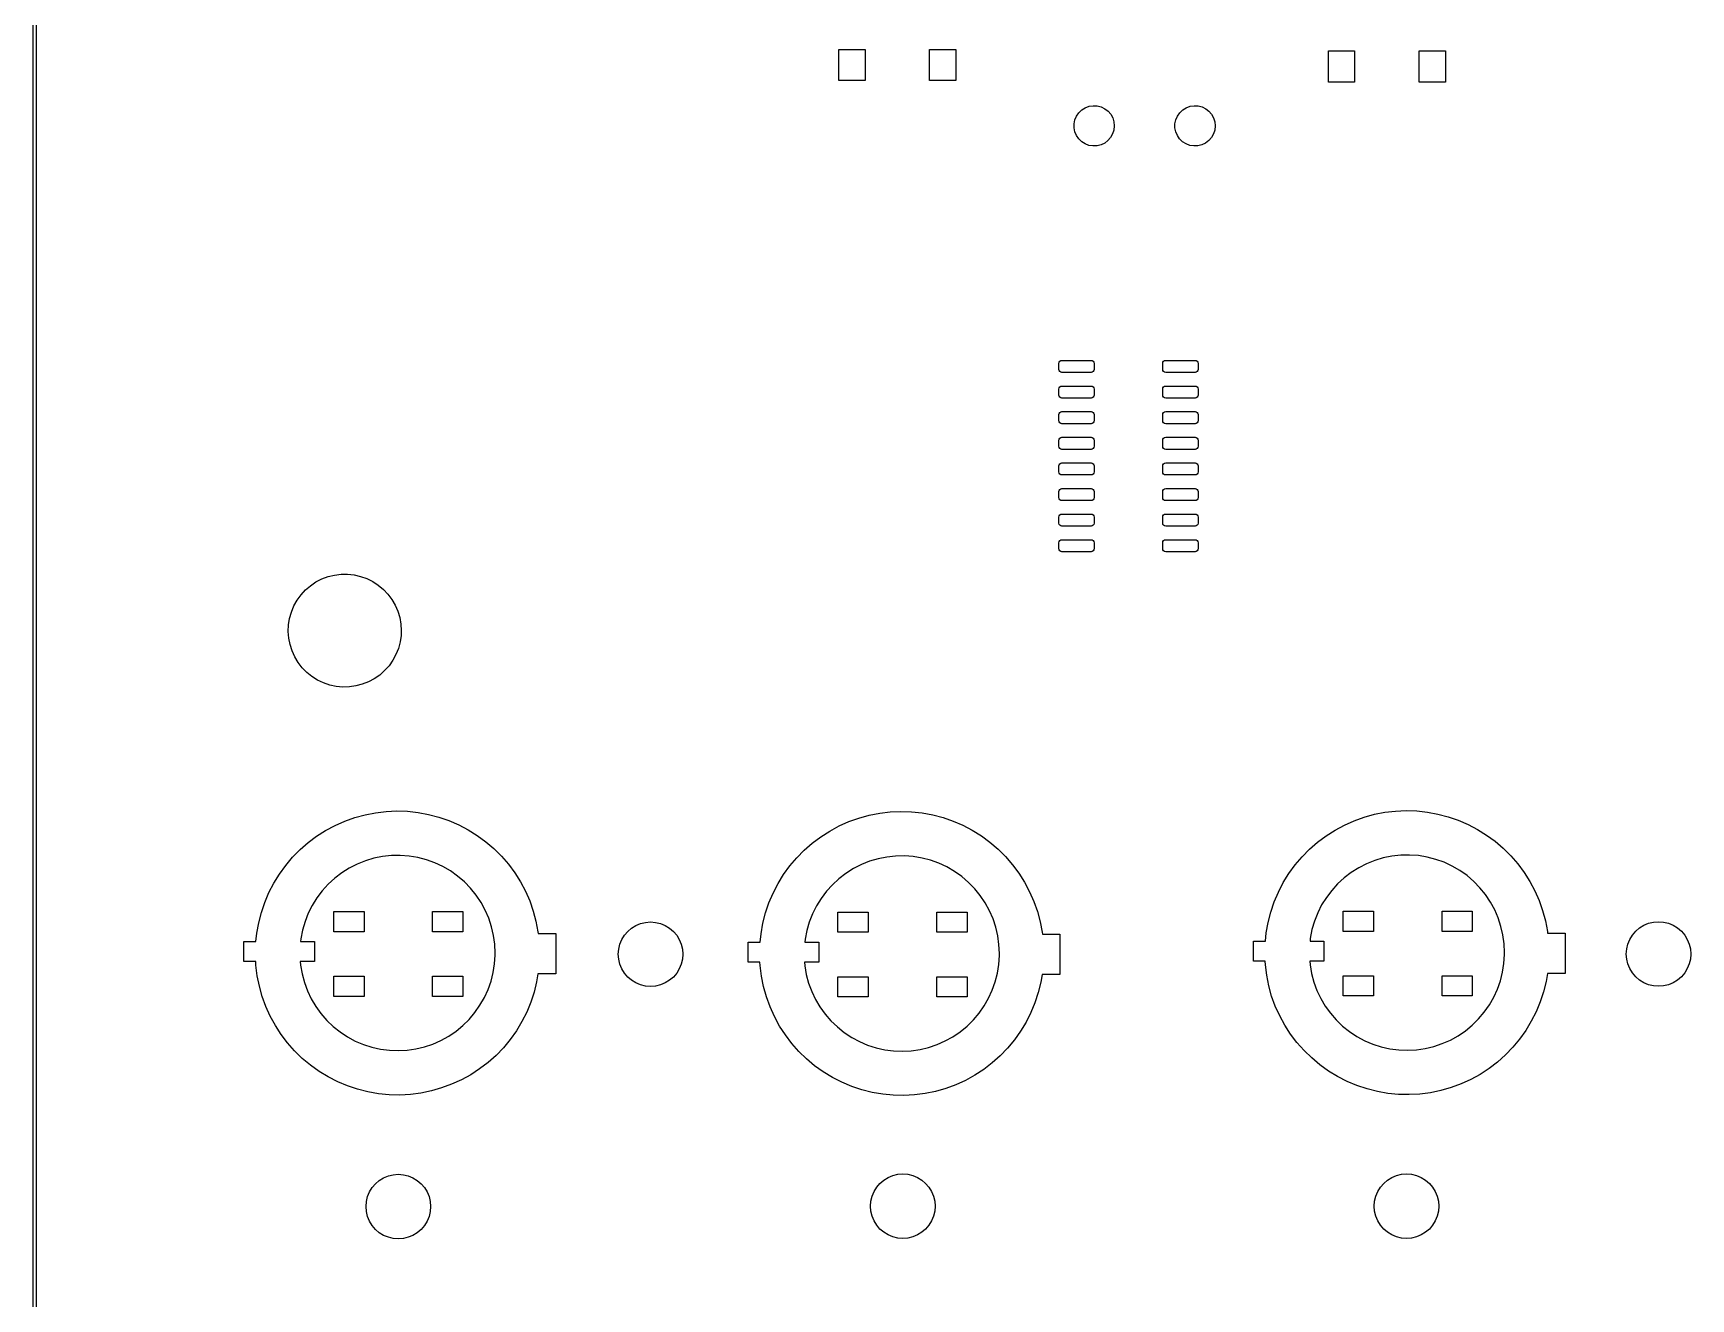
# Model space of a CAD drawing. Extents: x 0 to 360, y 0 to 260.
# Drawn here: x -0.1 to 82.1, y 131.8 to 194.6 of the extents above; entities that cross this region are included whole.
import ezdxf

# ---------------------------------------------------------------- set-up
doc = ezdxf.new("R2010")
doc.units = 0
doc.layers.add('BLACK', color=7, linetype='CONTINUOUS')

msp = doc.modelspace()

# ---------------------------------------------------------------- linework, layer by layer
at = {"layer": 'BLACK', "linetype": 'CONTINUOUS'}
for p, q in [((-0.075, 0), (-0.075, 260)), ((0.075, 259.925), (0.075, 0.075)), ((39.85, 192.21), (39.85, 193.76)), ((39.85, 193.76), (41.15, 193.76)), ((41.15, 193.76), (41.15, 192.21)), ((44.35, 192.21), (44.35, 193.76)), ((44.35, 193.76), (45.65, 193.76)), ((45.65, 193.76), (45.65, 192.21)), ((64.11, 192.13), (64.11, 193.68)), ((64.11, 193.68), (65.41, 193.68)), ((65.41, 193.68), (65.41, 192.13)), ((68.61, 192.13), (68.61, 193.68)), ((68.61, 193.68), (69.91, 193.68)), ((69.91, 193.68), (69.91, 192.13)), ((41.15, 192.21), (39.85, 192.21)), ((45.65, 192.21), (44.35, 192.21)), ((65.41, 192.13), (64.11, 192.13)), ((69.91, 192.13), (68.61, 192.13)), ((51.6271, 190.458), (51.743, 190.623)), ((51.743, 190.623), (51.8899, 190.762)), ((51.8899, 190.762), (52.0616, 190.869)), ((52.0616, 190.869), (52.2513, 190.939)), ((52.2513, 190.939), (52.4511, 190.969)), ((52.4511, 190.969), (52.653, 190.958)), ((52.653, 190.958), (52.8486, 190.907)), ((52.8486, 190.907), (53.0299, 190.818)), ((53.0299, 190.818), (53.1896, 190.694)), ((53.1896, 190.694), (53.3211, 190.541)), ((56.6271, 190.458), (56.743, 190.623)), ((56.743, 190.623), (56.8899, 190.762)), ((56.8899, 190.762), (57.0616, 190.869)), ((57.0616, 190.869), (57.2513, 190.939)), ((57.2513, 190.939), (57.4511, 190.969)), ((57.4511, 190.969), (57.653, 190.958)), ((57.653, 190.958), (57.8486, 190.907)), ((57.8486, 190.907), (58.0299, 190.818)), ((58.0299, 190.818), (58.1896, 190.694)), ((58.1896, 190.694), (58.3211, 190.541)), ((51.5048, 189.872), (51.5055, 190.075)), ((51.5447, 189.674), (51.5048, 189.872)), ((51.5055, 190.075), (51.5468, 190.272)), ((51.5468, 190.272), (51.6271, 190.458)), ((53.3211, 190.541), (53.4191, 190.364)), ((53.4781, 189.762), (53.4164, 189.57)), ((53.4191, 190.364), (53.4796, 190.171)), ((53.5, 189.963), (53.4781, 189.762)), ((53.4796, 190.171), (53.5, 189.97)), ((53.5, 189.97), (53.5, 189.963)), ((56.5048, 189.872), (56.5055, 190.075)), ((56.5447, 189.674), (56.5048, 189.872)), ((56.5055, 190.075), (56.5468, 190.272)), ((56.5468, 190.272), (56.6271, 190.458)), ((58.3211, 190.541), (58.4191, 190.364)), ((58.4781, 189.762), (58.4164, 189.57)), ((58.4191, 190.364), (58.4796, 190.171)), ((58.5, 189.963), (58.4781, 189.762)), ((58.4796, 190.171), (58.5, 189.97)), ((58.5, 189.97), (58.5, 189.963)), ((51.6237, 189.488), (51.5447, 189.674)), ((51.7385, 189.322), (51.6237, 189.488)), ((51.8843, 189.182), (51.7385, 189.322)), ((52.0554, 189.074), (51.8843, 189.182)), ((52.2446, 189.003), (52.0554, 189.074)), ((52.4442, 188.972), (52.2446, 189.003)), ((52.6461, 188.981), (52.4442, 188.972)), ((52.842, 189.03), (52.6461, 188.981)), ((53.024, 189.118), (52.842, 189.03)), ((53.1845, 189.241), (53.024, 189.118)), ((53.3171, 189.394), (53.1845, 189.241)), ((53.4164, 189.57), (53.3171, 189.394)), ((56.6237, 189.488), (56.5447, 189.674)), ((56.7385, 189.322), (56.6237, 189.488)), ((56.8843, 189.182), (56.7385, 189.322)), ((57.0554, 189.074), (56.8843, 189.182)), ((57.2446, 189.003), (57.0554, 189.074)), ((57.4442, 188.972), (57.2446, 189.003)), ((57.6461, 188.981), (57.4442, 188.972)), ((57.842, 189.03), (57.6461, 188.981)), ((58.024, 189.118), (57.842, 189.03)), ((58.1845, 189.241), (58.024, 189.118)), ((58.3171, 189.394), (58.1845, 189.241)), ((58.4164, 189.57), (58.3171, 189.394)), ((50.7614, 178.252), (50.7939, 178.301)), ((50.7939, 178.301), (50.8426, 178.334)), ((50.8426, 178.334), (50.9, 178.345)), ((50.9, 178.345), (52.35, 178.345)), ((52.35, 178.345), (52.4074, 178.334)), ((52.4074, 178.334), (52.4561, 178.301)), ((52.4561, 178.301), (52.4886, 178.252)), ((55.9114, 178.252), (55.9439, 178.301)), ((55.9439, 178.301), (55.9926, 178.334)), ((55.9926, 178.334), (56.05, 178.345)), ((56.05, 178.345), (57.5, 178.345)), ((57.5, 178.345), (57.5574, 178.334)), ((57.5574, 178.334), (57.6061, 178.301)), ((57.6061, 178.301), (57.6386, 178.252)), ((50.75, 178.195), (50.7614, 178.252)), ((50.75, 177.895), (50.75, 178.195)), ((50.7614, 177.838), (50.75, 177.895)), ((50.7939, 177.789), (50.7614, 177.838)), ((50.8426, 177.756), (50.7939, 177.789)), ((50.9, 177.745), (50.8426, 177.756)), ((52.35, 177.745), (50.9, 177.745)), ((52.4074, 177.756), (52.35, 177.745)), ((52.4561, 177.789), (52.4074, 177.756)), ((52.4886, 177.838), (52.4561, 177.789)), ((52.4886, 178.252), (52.5, 178.195)), ((52.5, 177.895), (52.4886, 177.838)), ((52.5, 178.195), (52.5, 177.895)), ((55.9, 178.195), (55.9114, 178.252)), ((55.9, 177.895), (55.9, 178.195)), ((55.9114, 177.838), (55.9, 177.895)), ((55.9439, 177.789), (55.9114, 177.838)), ((55.9926, 177.756), (55.9439, 177.789)), ((56.05, 177.745), (55.9926, 177.756)), ((57.5, 177.745), (56.05, 177.745)), ((57.5574, 177.756), (57.5, 177.745)), ((57.6061, 177.789), (57.5574, 177.756)), ((57.6386, 177.838), (57.6061, 177.789)), ((57.6386, 178.252), (57.65, 178.195)), ((57.65, 177.895), (57.6386, 177.838)), ((57.65, 178.195), (57.65, 177.895)), ((50.75, 176.925), (50.7614, 176.982)), ((50.75, 176.625), (50.75, 176.925)), ((50.7614, 176.568), (50.75, 176.625)), ((50.7614, 176.982), (50.7939, 177.031)), ((50.7939, 177.031), (50.8426, 177.064)), ((50.8426, 177.064), (50.9, 177.075)), ((50.9, 177.075), (52.35, 177.075)), ((52.35, 177.075), (52.4074, 177.064)), ((52.4074, 177.064), (52.4561, 177.031)), ((52.4561, 177.031), (52.4886, 176.982)), ((52.4886, 176.982), (52.5, 176.925)), ((52.5, 176.625), (52.4886, 176.568)), ((52.5, 176.925), (52.5, 176.625)), ((55.9, 176.925), (55.9114, 176.982)), ((55.9, 176.625), (55.9, 176.925)), ((55.9114, 176.568), (55.9, 176.625)), ((55.9114, 176.982), (55.9439, 177.031)), ((55.9439, 177.031), (55.9926, 177.064)), ((55.9926, 177.064), (56.05, 177.075)), ((56.05, 177.075), (57.5, 177.075)), ((57.5, 177.075), (57.5574, 177.064)), ((57.5574, 177.064), (57.6061, 177.031)), ((57.6061, 177.031), (57.6386, 176.982)), ((57.6386, 176.982), (57.65, 176.925)), ((57.65, 176.625), (57.6386, 176.568)), ((57.65, 176.925), (57.65, 176.625)), ((50.7939, 176.519), (50.7614, 176.568)), ((50.8426, 176.486), (50.7939, 176.519)), ((50.7939, 175.761), (50.8426, 175.794)), ((50.9, 176.475), (50.8426, 176.486)), ((50.8426, 175.794), (50.9, 175.805)), ((52.35, 176.475), (50.9, 176.475)), ((50.9, 175.805), (52.35, 175.805)), ((52.4074, 176.486), (52.35, 176.475)), ((52.35, 175.805), (52.4074, 175.794)), ((52.4561, 176.519), (52.4074, 176.486)), ((52.4074, 175.794), (52.4561, 175.761)), ((52.4886, 176.568), (52.4561, 176.519)), ((55.9439, 176.519), (55.9114, 176.568)), ((55.9926, 176.486), (55.9439, 176.519)), ((55.9439, 175.761), (55.9926, 175.794)), ((56.05, 176.475), (55.9926, 176.486)), ((55.9926, 175.794), (56.05, 175.805)), ((57.5, 176.475), (56.05, 176.475)), ((56.05, 175.805), (57.5, 175.805)), ((57.5574, 176.486), (57.5, 176.475)), ((57.5, 175.805), (57.5574, 175.794)), ((57.6061, 176.519), (57.5574, 176.486)), ((57.5574, 175.794), (57.6061, 175.761)), ((57.6386, 176.568), (57.6061, 176.519)), ((50.75, 175.655), (50.7614, 175.712)), ((50.75, 175.355), (50.75, 175.655)), ((50.7614, 175.298), (50.75, 175.355)), ((50.7614, 175.712), (50.7939, 175.761)), ((50.7939, 175.249), (50.7614, 175.298)), ((50.8426, 175.216), (50.7939, 175.249)), ((50.9, 175.205), (50.8426, 175.216)), ((52.35, 175.205), (50.9, 175.205)), ((52.4074, 175.216), (52.35, 175.205)), ((52.4561, 175.249), (52.4074, 175.216)), ((52.4561, 175.761), (52.4886, 175.712)), ((52.4886, 175.298), (52.4561, 175.249)), ((52.4886, 175.712), (52.5, 175.655)), ((52.5, 175.355), (52.4886, 175.298)), ((52.5, 175.655), (52.5, 175.355)), ((55.9, 175.655), (55.9114, 175.712)), ((55.9, 175.355), (55.9, 175.655)), ((55.9114, 175.298), (55.9, 175.355)), ((55.9114, 175.712), (55.9439, 175.761)), ((55.9439, 175.249), (55.9114, 175.298)), ((55.9926, 175.216), (55.9439, 175.249)), ((56.05, 175.205), (55.9926, 175.216)), ((57.5, 175.205), (56.05, 175.205)), ((57.5574, 175.216), (57.5, 175.205)), ((57.6061, 175.249), (57.5574, 175.216)), ((57.6061, 175.761), (57.6386, 175.712)), ((57.6386, 175.298), (57.6061, 175.249)), ((57.6386, 175.712), (57.65, 175.655)), ((57.65, 175.355), (57.6386, 175.298)), ((57.65, 175.655), (57.65, 175.355)), ((50.75, 174.385), (50.7614, 174.442)), ((50.75, 174.085), (50.75, 174.385)), ((50.7614, 174.442), (50.7939, 174.491)), ((50.7939, 174.491), (50.8426, 174.524)), ((50.8426, 174.524), (50.9, 174.535)), ((50.9, 174.535), (52.35, 174.535)), ((52.35, 174.535), (52.4074, 174.524)), ((52.4074, 174.524), (52.4561, 174.491)), ((52.4561, 174.491), (52.4886, 174.442)), ((52.4886, 174.442), (52.5, 174.385)), ((52.5, 174.385), (52.5, 174.085)), ((55.9, 174.385), (55.9114, 174.442)), ((55.9, 174.085), (55.9, 174.385)), ((55.9114, 174.442), (55.9439, 174.491)), ((55.9439, 174.491), (55.9926, 174.524)), ((55.9926, 174.524), (56.05, 174.535)), ((56.05, 174.535), (57.5, 174.535)), ((57.5, 174.535), (57.5574, 174.524)), ((57.5574, 174.524), (57.6061, 174.491)), ((57.6061, 174.491), (57.6386, 174.442)), ((57.6386, 174.442), (57.65, 174.385)), ((57.65, 174.385), (57.65, 174.085)), ((50.7614, 174.028), (50.75, 174.085)), ((50.7939, 173.979), (50.7614, 174.028)), ((50.8426, 173.946), (50.7939, 173.979)), ((50.9, 173.935), (50.8426, 173.946)), ((52.35, 173.935), (50.9, 173.935)), ((52.4074, 173.946), (52.35, 173.935)), ((52.4561, 173.979), (52.4074, 173.946)), ((52.4886, 174.028), (52.4561, 173.979)), ((52.5, 174.085), (52.4886, 174.028)), ((55.9114, 174.028), (55.9, 174.085)), ((55.9439, 173.979), (55.9114, 174.028)), ((55.9926, 173.946), (55.9439, 173.979)), ((56.05, 173.935), (55.9926, 173.946)), ((57.5, 173.935), (56.05, 173.935)), ((57.5574, 173.946), (57.5, 173.935)), ((57.6061, 173.979), (57.5574, 173.946)), ((57.6386, 174.028), (57.6061, 173.979)), ((57.65, 174.085), (57.6386, 174.028)), ((50.75, 173.115), (50.7614, 173.172)), ((50.75, 172.815), (50.75, 173.115)), ((50.7614, 172.758), (50.75, 172.815)), ((50.7614, 173.172), (50.7939, 173.221)), ((50.7939, 172.709), (50.7614, 172.758)), ((50.7939, 173.221), (50.8426, 173.254)), ((50.8426, 172.676), (50.7939, 172.709)), ((50.8426, 173.254), (50.9, 173.265)), ((50.9, 172.665), (50.8426, 172.676)), ((50.9, 173.265), (52.35, 173.265)), ((52.35, 172.665), (50.9, 172.665)), ((52.35, 173.265), (52.4074, 173.254)), ((52.4074, 172.676), (52.35, 172.665)), ((52.4074, 173.254), (52.4561, 173.221)), ((52.4561, 172.709), (52.4074, 172.676)), ((52.4561, 173.221), (52.4886, 173.172)), ((52.4886, 172.758), (52.4561, 172.709)), ((52.4886, 173.172), (52.5, 173.115)), ((52.5, 172.815), (52.4886, 172.758)), ((52.5, 173.115), (52.5, 172.815)), ((55.9, 173.115), (55.9114, 173.172)), ((55.9, 172.815), (55.9, 173.115)), ((55.9114, 172.758), (55.9, 172.815)), ((55.9114, 173.172), (55.9439, 173.221)), ((55.9439, 172.709), (55.9114, 172.758)), ((55.9439, 173.221), (55.9926, 173.254)), ((55.9926, 172.676), (55.9439, 172.709)), ((55.9926, 173.254), (56.05, 173.265)), ((56.05, 172.665), (55.9926, 172.676)), ((56.05, 173.265), (57.5, 173.265)), ((57.5, 172.665), (56.05, 172.665)), ((57.5, 173.265), (57.5574, 173.254)), ((57.5574, 172.676), (57.5, 172.665)), ((57.5574, 173.254), (57.6061, 173.221)), ((57.6061, 172.709), (57.5574, 172.676)), ((57.6061, 173.221), (57.6386, 173.172)), ((57.6386, 172.758), (57.6061, 172.709)), ((57.6386, 173.172), (57.65, 173.115)), ((57.65, 172.815), (57.6386, 172.758)), ((57.65, 173.115), (57.65, 172.815)), ((50.75, 171.845), (50.7614, 171.902)), ((50.75, 171.545), (50.75, 171.845)), ((50.7614, 171.902), (50.7939, 171.951)), ((50.7939, 171.951), (50.8426, 171.984)), ((50.8426, 171.984), (50.9, 171.995)), ((50.9, 171.995), (52.35, 171.995)), ((52.35, 171.995), (52.4074, 171.984)), ((52.4074, 171.984), (52.4561, 171.951)), ((52.4561, 171.951), (52.4886, 171.902)), ((52.4886, 171.902), (52.5, 171.845)), ((52.5, 171.845), (52.5, 171.545)), ((55.9, 171.845), (55.9114, 171.902)), ((55.9, 171.545), (55.9, 171.845)), ((55.9114, 171.902), (55.9439, 171.951)), ((55.9439, 171.951), (55.9926, 171.984)), ((55.9926, 171.984), (56.05, 171.995)), ((56.05, 171.995), (57.5, 171.995)), ((57.5, 171.995), (57.5574, 171.984)), ((57.5574, 171.984), (57.6061, 171.951)), ((57.6061, 171.951), (57.6386, 171.902)), ((57.6386, 171.902), (57.65, 171.845)), ((57.65, 171.845), (57.65, 171.545)), ((50.7614, 171.488), (50.75, 171.545)), ((50.7939, 171.439), (50.7614, 171.488)), ((50.8426, 171.406), (50.7939, 171.439)), ((50.9, 171.395), (50.8426, 171.406)), ((52.35, 171.395), (50.9, 171.395)), ((52.4074, 171.406), (52.35, 171.395)), ((52.4561, 171.439), (52.4074, 171.406)), ((52.4886, 171.488), (52.4561, 171.439)), ((52.5, 171.545), (52.4886, 171.488)), ((55.9114, 171.488), (55.9, 171.545)), ((55.9439, 171.439), (55.9114, 171.488)), ((55.9926, 171.406), (55.9439, 171.439)), ((56.05, 171.395), (55.9926, 171.406)), ((57.5, 171.395), (56.05, 171.395)), ((57.5574, 171.406), (57.5, 171.395)), ((57.6061, 171.439), (57.5574, 171.406)), ((57.6386, 171.488), (57.6061, 171.439)), ((57.65, 171.545), (57.6386, 171.488)), ((50.75, 170.575), (50.7614, 170.632)), ((50.75, 170.275), (50.75, 170.575)), ((50.7614, 170.218), (50.75, 170.275)), ((50.7614, 170.632), (50.7939, 170.681)), ((50.7939, 170.169), (50.7614, 170.218)), ((50.7939, 170.681), (50.8426, 170.714)), ((50.8426, 170.136), (50.7939, 170.169)), ((50.8426, 170.714), (50.9, 170.725)), ((50.9, 170.125), (50.8426, 170.136)), ((50.9, 170.725), (52.35, 170.725)), ((52.35, 170.125), (50.9, 170.125)), ((52.35, 170.725), (52.4074, 170.714)), ((52.4074, 170.136), (52.35, 170.125)), ((52.4074, 170.714), (52.4561, 170.681)), ((52.4561, 170.169), (52.4074, 170.136)), ((52.4561, 170.681), (52.4886, 170.632)), ((52.4886, 170.218), (52.4561, 170.169)), ((52.4886, 170.632), (52.5, 170.575)), ((52.5, 170.275), (52.4886, 170.218)), ((52.5, 170.575), (52.5, 170.275)), ((55.9, 170.575), (55.9114, 170.632)), ((55.9, 170.275), (55.9, 170.575)), ((55.9114, 170.218), (55.9, 170.275)), ((55.9114, 170.632), (55.9439, 170.681)), ((55.9439, 170.169), (55.9114, 170.218)), ((55.9439, 170.681), (55.9926, 170.714)), ((55.9926, 170.136), (55.9439, 170.169)), ((55.9926, 170.714), (56.05, 170.725)), ((56.05, 170.125), (55.9926, 170.136)), ((56.05, 170.725), (57.5, 170.725)), ((57.5, 170.125), (56.05, 170.125)), ((57.5, 170.725), (57.5574, 170.714)), ((57.5574, 170.136), (57.5, 170.125)), ((57.5574, 170.714), (57.6061, 170.681)), ((57.6061, 170.169), (57.5574, 170.136)), ((57.6061, 170.681), (57.6386, 170.632)), ((57.6386, 170.218), (57.6061, 170.169)), ((57.6386, 170.632), (57.65, 170.575)), ((57.65, 170.275), (57.6386, 170.218)), ((57.65, 170.575), (57.65, 170.275)), ((50.75, 169.305), (50.7614, 169.362)), ((50.75, 169.005), (50.75, 169.305)), ((50.7614, 169.362), (50.7939, 169.411)), ((50.7939, 169.411), (50.8426, 169.444)), ((50.8426, 169.444), (50.9, 169.455)), ((50.9, 169.455), (52.35, 169.455)), ((52.35, 169.455), (52.4074, 169.444)), ((52.4074, 169.444), (52.4561, 169.411)), ((52.4561, 169.411), (52.4886, 169.362)), ((52.4886, 169.362), (52.5, 169.305)), ((52.5, 169.305), (52.5, 169.005)), ((55.9, 169.305), (55.9114, 169.362)), ((55.9, 169.005), (55.9, 169.305)), ((55.9114, 169.362), (55.9439, 169.411)), ((55.9439, 169.411), (55.9926, 169.444)), ((55.9926, 169.444), (56.05, 169.455)), ((56.05, 169.455), (57.5, 169.455)), ((57.5, 169.455), (57.5574, 169.444)), ((57.5574, 169.444), (57.6061, 169.411)), ((57.6061, 169.411), (57.6386, 169.362)), ((57.6386, 169.362), (57.65, 169.305)), ((57.65, 169.305), (57.65, 169.005)), ((50.7614, 168.948), (50.75, 169.005)), ((50.7939, 168.899), (50.7614, 168.948)), ((50.8426, 168.866), (50.7939, 168.899)), ((50.9, 168.855), (50.8426, 168.866)), ((52.35, 168.855), (50.9, 168.855)), ((52.4074, 168.866), (52.35, 168.855)), ((52.4561, 168.899), (52.4074, 168.866)), ((52.4886, 168.948), (52.4561, 168.899)), ((52.5, 169.005), (52.4886, 168.948)), ((55.9114, 168.948), (55.9, 169.005)), ((55.9439, 168.899), (55.9114, 168.948)), ((55.9926, 168.866), (55.9439, 168.899)), ((56.05, 168.855), (55.9926, 168.866)), ((57.5, 168.855), (56.05, 168.855)), ((57.5574, 168.866), (57.5, 168.855)), ((57.6061, 168.899), (57.5574, 168.866)), ((57.6386, 168.948), (57.6061, 168.899)), ((57.65, 169.005), (57.6386, 168.948)), ((14.2316, 167.51), (14.538, 167.625)), ((14.538, 167.625), (14.8557, 167.703)), ((14.8557, 167.703), (15.1804, 167.744)), ((15.1804, 167.744), (15.5077, 167.746)), ((15.5077, 167.746), (15.833, 167.711)), ((15.833, 167.711), (16.1519, 167.637)), ((16.1519, 167.637), (16.46, 167.527)), ((13.1992, 166.723), (13.421, 166.964)), ((13.421, 166.964), (13.6692, 167.177)), ((13.6692, 167.177), (13.9407, 167.36)), ((13.9407, 167.36), (14.2316, 167.51)), ((16.46, 167.527), (16.7533, 167.382)), ((16.7533, 167.382), (17.0276, 167.204)), ((17.0276, 167.204), (17.2792, 166.994)), ((17.2792, 166.994), (17.5046, 166.757)), ((17.5046, 166.757), (17.7009, 166.495)), ((12.7217, 165.871), (12.8472, 166.173)), ((12.8472, 166.173), (13.0071, 166.459)), ((13.0071, 166.459), (13.1992, 166.723)), ((17.7009, 166.495), (17.8652, 166.212)), ((17.8652, 166.212), (17.9955, 165.912)), ((12.5663, 164.906), (12.5803, 165.233)), ((12.5803, 165.233), (12.6324, 165.556)), ((12.6324, 165.556), (12.7217, 165.871)), ((17.9955, 165.912), (18.0898, 165.599)), ((18.0898, 165.599), (18.1469, 165.277)), ((18.1469, 165.277), (18.166, 164.95)), ((12.5906, 164.58), (12.5663, 164.906)), ((12.6528, 164.258), (12.5906, 164.58)), ((18.1088, 164.387), (18.0244, 164.071)), ((18.1558, 164.711), (18.1088, 164.387)), ((18.166, 164.95), (18.1558, 164.711)), ((12.752, 163.947), (12.6528, 164.258)), ((12.8869, 163.648), (12.752, 163.947)), ((13.0557, 163.368), (12.8869, 163.648)), ((17.7483, 163.479), (17.5603, 163.211)), ((17.9037, 163.767), (17.7483, 163.479)), ((18.0244, 164.071), (17.9037, 163.767)), ((13.256, 163.109), (13.0557, 163.368)), ((13.4852, 162.876), (13.256, 163.109)), ((13.74, 162.67), (13.4852, 162.876)), ((14.0171, 162.496), (13.74, 162.67)), ((17.0975, 162.75), (16.829, 162.563)), ((17.3424, 162.967), (17.0975, 162.75)), ((17.5603, 163.211), (17.3424, 162.967)), ((14.3126, 162.356), (14.0171, 162.496)), ((14.6224, 162.251), (14.3126, 162.356)), ((14.9425, 162.182), (14.6224, 162.251)), ((15.2683, 162.152), (14.9425, 162.182)), ((15.5954, 162.159), (15.2683, 162.152)), ((15.9194, 162.205), (15.5954, 162.159)), ((16.2359, 162.289), (15.9194, 162.205)), ((16.5405, 162.408), (16.2359, 162.289)), ((16.829, 162.563), (16.5405, 162.408)), ((14.418, 155.042), (14.8833, 155.292)), ((14.8833, 155.292), (15.366, 155.506)), ((15.366, 155.506), (15.8634, 155.684)), ((15.8634, 155.684), (16.3728, 155.824)), ((16.3728, 155.824), (16.8912, 155.925)), ((16.8912, 155.925), (17.4157, 155.987)), ((17.4157, 155.987), (17.9434, 156.01)), ((17.9434, 156.01), (18.4714, 155.993)), ((18.4714, 155.993), (18.9965, 155.936)), ((18.9965, 155.936), (19.516, 155.84)), ((19.516, 155.84), (20.0268, 155.706)), ((20.0268, 155.706), (20.526, 155.533)), ((20.526, 155.533), (21.011, 155.324)), ((21.011, 155.324), (21.4788, 155.079)), ((39.403, 155.017), (39.8683, 155.267)), ((39.8683, 155.267), (40.351, 155.481)), ((40.351, 155.481), (40.8484, 155.659)), ((40.8484, 155.659), (41.3578, 155.799)), ((41.3578, 155.799), (41.8762, 155.9)), ((41.8762, 155.9), (42.4007, 155.962)), ((42.4007, 155.962), (42.9284, 155.985)), ((42.9284, 155.985), (43.4564, 155.968)), ((43.4564, 155.968), (43.9815, 155.911)), ((43.9815, 155.911), (44.501, 155.815)), ((44.501, 155.815), (45.0118, 155.681)), ((45.0118, 155.681), (45.511, 155.508)), ((45.511, 155.508), (45.996, 155.299)), ((45.996, 155.299), (46.4638, 155.054)), ((64.438, 155.062), (64.9033, 155.312)), ((64.9033, 155.312), (65.386, 155.526)), ((65.386, 155.526), (65.8834, 155.704)), ((65.8834, 155.704), (66.3928, 155.844)), ((66.3928, 155.844), (66.9112, 155.945)), ((66.9112, 155.945), (67.4357, 156.007)), ((67.4357, 156.007), (67.9634, 156.03)), ((67.9634, 156.03), (68.4914, 156.013)), ((68.4914, 156.013), (69.0165, 155.956)), ((69.0165, 155.956), (69.536, 155.86)), ((69.536, 155.86), (70.0468, 155.726)), ((70.0468, 155.726), (70.546, 155.553)), ((70.546, 155.553), (71.031, 155.344)), ((71.031, 155.344), (71.4988, 155.099)), ((13.1524, 154.093), (13.5501, 154.441)), ((13.5501, 154.441), (13.9727, 154.758)), ((13.9727, 154.758), (14.418, 155.042)), ((21.4788, 155.079), (21.927, 154.799)), ((21.927, 154.799), (22.353, 154.487)), ((22.353, 154.487), (22.7543, 154.144)), ((38.5351, 154.416), (38.9577, 154.733)), ((38.9577, 154.733), (39.403, 155.017)), ((46.4638, 155.054), (46.912, 154.774)), ((46.912, 154.774), (47.338, 154.462)), ((47.338, 154.462), (47.7393, 154.119)), ((63.1723, 154.113), (63.5701, 154.461)), ((63.5701, 154.461), (63.9927, 154.778)), ((63.9927, 154.778), (64.438, 155.062)), ((71.4988, 155.099), (71.947, 154.819)), ((71.947, 154.819), (72.373, 154.507)), ((72.373, 154.507), (72.7743, 154.164)), ((12.4405, 153.314), (12.7818, 153.717)), ((12.7818, 153.717), (13.1524, 154.093)), ((16.8095, 153.666), (16.3887, 153.54)), ((17.2399, 153.753), (16.8095, 153.666)), ((17.6764, 153.8), (17.2399, 153.753)), ((18.1154, 153.808), (17.6764, 153.8)), ((18.5533, 153.776), (18.1154, 153.808)), ((18.9865, 153.704), (18.5533, 153.776)), ((19.4114, 153.593), (18.9865, 153.704)), ((22.7543, 154.144), (23.1288, 153.771)), ((23.1288, 153.771), (23.4743, 153.372)), ((37.4255, 153.289), (37.7668, 153.692)), ((37.7668, 153.692), (38.1373, 154.068)), ((38.1373, 154.068), (38.5351, 154.416)), ((41.7945, 153.641), (41.3737, 153.516)), ((42.2249, 153.728), (41.7945, 153.641)), ((42.6614, 153.775), (42.2249, 153.728)), ((43.1004, 153.783), (42.6614, 153.775)), ((43.5383, 153.751), (43.1004, 153.783)), ((43.9715, 153.679), (43.5383, 153.751)), ((44.3964, 153.568), (43.9715, 153.679)), ((47.7393, 154.119), (48.1138, 153.746)), ((48.1138, 153.746), (48.4593, 153.347)), ((62.4605, 153.334), (62.8018, 153.737)), ((62.8018, 153.737), (63.1723, 154.113)), ((66.8295, 153.686), (66.4087, 153.56)), ((67.2599, 153.773), (66.8295, 153.686)), ((67.6964, 153.82), (67.2599, 153.773)), ((68.1354, 153.828), (67.6964, 153.82)), ((68.5733, 153.796), (68.1354, 153.828)), ((69.0065, 153.724), (68.5733, 153.796)), ((69.4314, 153.613), (69.0065, 153.724)), ((69.8446, 153.465), (69.4314, 153.613)), ((72.7743, 154.164), (73.1488, 153.791)), ((73.1488, 153.791), (73.4943, 153.392)), ((11.8533, 152.437), (12.1304, 152.886)), ((12.1304, 152.886), (12.4405, 153.314)), ((15.2182, 152.944), (14.8694, 152.677)), ((15.5898, 153.178), (15.2182, 152.944)), ((15.981, 153.377), (15.5898, 153.178)), ((16.3887, 153.54), (15.981, 153.377)), ((19.8246, 153.445), (19.4114, 153.593)), ((20.2225, 153.259), (19.8246, 153.445)), ((20.602, 153.038), (20.2225, 153.259)), ((20.9599, 152.784), (20.602, 153.038)), ((23.4743, 153.372), (23.7889, 152.947)), ((23.7889, 152.947), (24.0707, 152.5)), ((36.8383, 152.412), (37.1154, 152.861)), ((37.1154, 152.861), (37.4255, 153.289)), ((40.2032, 152.919), (39.8544, 152.653)), ((40.5748, 153.153), (40.2032, 152.919)), ((40.966, 153.353), (40.5748, 153.153)), ((41.3737, 153.516), (40.966, 153.353)), ((44.8096, 153.42), (44.3964, 153.568)), ((45.2075, 153.234), (44.8096, 153.42)), ((45.587, 153.013), (45.2075, 153.234)), ((45.9449, 152.759), (45.587, 153.013)), ((48.4593, 153.347), (48.7739, 152.922)), ((48.7739, 152.922), (49.0557, 152.476)), ((61.8733, 152.457), (62.1504, 152.906)), ((62.1504, 152.906), (62.4605, 153.334)), ((65.2382, 152.964), (64.8894, 152.697)), ((65.6098, 153.198), (65.2382, 152.964)), ((66.001, 153.397), (65.6098, 153.198)), ((66.4087, 153.56), (66.001, 153.397)), ((70.2425, 153.279), (69.8446, 153.465)), ((70.622, 153.058), (70.2425, 153.279)), ((70.9799, 152.804), (70.622, 153.058)), ((71.3133, 152.518), (70.9799, 152.804)), ((73.4943, 153.392), (73.8089, 152.967)), ((73.8089, 152.967), (74.0907, 152.52)), ((11.6106, 151.967), (11.8533, 152.437)), ((14.2513, 152.055), (13.987, 151.704)), ((14.5462, 152.38), (14.2513, 152.055)), ((14.8694, 152.677), (14.5462, 152.38)), ((21.2933, 152.498), (20.9599, 152.784)), ((21.5994, 152.183), (21.2933, 152.498)), ((21.8757, 151.842), (21.5994, 152.183)), ((24.0707, 152.5), (24.3183, 152.034)), ((24.3183, 152.034), (24.5302, 151.55)), ((36.5956, 151.942), (36.8383, 152.412)), ((39.2363, 152.03), (38.972, 151.679)), ((39.5312, 152.355), (39.2363, 152.03)), ((39.8544, 152.653), (39.5312, 152.355)), ((46.2783, 152.473), (45.9449, 152.759)), ((46.5844, 152.158), (46.2783, 152.473)), ((46.8607, 151.817), (46.5844, 152.158)), ((49.0557, 152.476), (49.3033, 152.009)), ((49.3033, 152.009), (49.5152, 151.525)), ((61.4238, 151.501), (61.6306, 151.987)), ((61.6306, 151.987), (61.8733, 152.457)), ((64.2713, 152.075), (64.007, 151.724)), ((64.5662, 152.4), (64.2713, 152.075)), ((64.8894, 152.697), (64.5662, 152.4)), ((71.6194, 152.203), (71.3133, 152.518)), ((71.8957, 151.862), (71.6194, 152.203)), ((74.0907, 152.52), (74.3383, 152.054)), ((74.3383, 152.054), (74.5502, 151.57)), ((11.234, 150.981), (11.4038, 151.481)), ((11.4038, 151.481), (11.6106, 151.967)), ((13.7556, 151.331), (13.559, 150.938)), ((13.987, 151.704), (13.7556, 151.331)), ((22.12, 151.477), (21.8757, 151.842)), ((22.3302, 151.092), (22.12, 151.477)), ((24.5302, 151.55), (24.7052, 151.052)), ((36.219, 150.956), (36.3888, 151.456)), ((36.3888, 151.456), (36.5956, 151.942)), ((38.7406, 151.306), (38.544, 150.914)), ((38.972, 151.679), (38.7406, 151.306)), ((47.105, 151.452), (46.8607, 151.817)), ((47.3152, 151.067), (47.105, 151.452)), ((49.5152, 151.525), (49.6902, 151.027)), ((61.254, 151.001), (61.4238, 151.501)), ((63.7756, 151.351), (63.579, 150.958)), ((64.007, 151.724), (63.7756, 151.351)), ((72.14, 151.497), (71.8957, 151.862)), ((72.3502, 151.112), (72.14, 151.497)), ((74.5502, 151.57), (74.7252, 151.072)), ((11.0091, 149.95), (11.1022, 150.47)), ((11.1022, 150.47), (11.234, 150.981)), ((13.3988, 150.53), (13.2763, 150.108)), ((13.559, 150.938), (13.3988, 150.53)), ((14.82, 150.02), (14.82, 151.02)), ((14.82, 151.02), (16.32, 151.02)), ((16.32, 151.02), (16.32, 150.02)), ((19.72, 150.02), (19.72, 151.02)), ((19.72, 151.02), (21.22, 151.02)), ((21.22, 151.02), (21.22, 150.02)), ((22.5046, 150.689), (22.3302, 151.092)), ((22.6417, 150.271), (22.5046, 150.689)), ((24.7052, 151.052), (24.8423, 150.542)), ((24.8423, 150.542), (24.9408, 150.023)), ((29.5795, 150.204), (29.7936, 150.336)), ((29.7936, 150.336), (30.0256, 150.432)), ((30.0256, 150.432), (30.2697, 150.49)), ((30.2697, 150.49), (30.52, 150.51)), ((30.52, 150.51), (30.7703, 150.49)), ((30.7703, 150.49), (31.0144, 150.432)), ((31.0144, 150.432), (31.2464, 150.336)), ((31.2464, 150.336), (31.4605, 150.204)), ((35.9941, 149.925), (36.0872, 150.445)), ((36.0872, 150.445), (36.219, 150.956)), ((38.3838, 150.505), (38.2613, 150.083)), ((38.544, 150.914), (38.3838, 150.505)), ((39.805, 149.995), (39.805, 150.995)), ((39.805, 150.995), (41.305, 150.995)), ((41.305, 150.995), (41.305, 149.995)), ((44.705, 149.995), (44.705, 150.995)), ((44.705, 150.995), (46.205, 150.995)), ((46.205, 150.995), (46.205, 149.995)), ((47.4896, 150.664), (47.3152, 151.067)), ((47.6267, 150.247), (47.4896, 150.664)), ((49.6902, 151.027), (49.8273, 150.517)), ((49.8273, 150.517), (49.9258, 149.998)), ((61.0291, 149.97), (61.1222, 150.49)), ((61.1222, 150.49), (61.254, 151.001)), ((63.4188, 150.55), (63.2963, 150.128)), ((63.579, 150.958), (63.4188, 150.55)), ((64.84, 150.04), (64.84, 151.04)), ((64.84, 151.04), (66.34, 151.04)), ((66.34, 151.04), (66.34, 150.04)), ((69.74, 150.04), (69.74, 151.04)), ((69.74, 151.04), (71.24, 151.04)), ((71.24, 151.04), (71.24, 150.04)), ((72.5246, 150.709), (72.3502, 151.112)), ((72.6617, 150.291), (72.5246, 150.709)), ((74.7252, 151.072), (74.8623, 150.562)), ((74.8623, 150.562), (74.9608, 150.043)), ((79.5295, 150.214), (79.7436, 150.346)), ((79.7436, 150.346), (79.9756, 150.442)), ((79.9756, 150.442), (80.2197, 150.5)), ((80.2197, 150.5), (80.47, 150.52)), ((80.47, 150.52), (80.7203, 150.5)), ((80.7203, 150.5), (80.9644, 150.442)), ((80.9644, 150.442), (81.1964, 150.346)), ((81.1964, 150.346), (81.4105, 150.214)), ((10.37, 148.546), (10.37, 149.535)), ((10.37, 149.535), (10.9666, 149.535)), ((10.9666, 149.535), (11.0091, 149.95)), ((13.1925, 149.677), (13.1781, 149.535)), ((13.1781, 149.535), (13.87, 149.535)), ((13.2763, 150.108), (13.1925, 149.677)), ((13.87, 149.535), (13.87, 148.546)), ((16.32, 150.02), (14.82, 150.02)), ((21.22, 150.02), (19.72, 150.02)), ((22.7405, 149.844), (22.6417, 150.271)), ((22.8001, 149.409), (22.7405, 149.844)), ((24.9408, 150.023), (24.9513, 149.93)), ((24.9513, 149.93), (25.82, 149.93)), ((25.82, 149.93), (25.82, 147.93)), ((28.9983, 149.404), (29.0944, 149.636)), ((29.0944, 149.636), (29.2256, 149.85)), ((29.2256, 149.85), (29.3886, 150.041)), ((29.3886, 150.041), (29.5795, 150.204)), ((31.4605, 150.204), (31.6514, 150.041)), ((31.6514, 150.041), (31.8144, 149.85)), ((31.8144, 149.85), (31.9456, 149.636)), ((31.9456, 149.636), (32.0417, 149.404)), ((35.355, 148.521), (35.355, 149.51)), ((35.355, 149.51), (35.9516, 149.51)), ((35.9516, 149.51), (35.9941, 149.925)), ((38.1775, 149.652), (38.1631, 149.51)), ((38.1631, 149.51), (38.855, 149.51)), ((38.2613, 150.083), (38.1775, 149.652)), ((38.855, 149.51), (38.855, 148.521)), ((41.305, 149.995), (39.805, 149.995)), ((46.205, 149.995), (44.705, 149.995)), ((47.7255, 149.819), (47.6267, 150.247)), ((47.7851, 149.384), (47.7255, 149.819)), ((49.9258, 149.998), (49.9363, 149.905)), ((49.9363, 149.905), (50.805, 149.905)), ((50.805, 149.905), (50.805, 147.905)), ((60.39, 148.566), (60.39, 149.555)), ((60.39, 149.555), (60.9866, 149.555)), ((60.9866, 149.555), (61.0291, 149.97)), ((63.2125, 149.697), (63.1981, 149.555)), ((63.1981, 149.555), (63.89, 149.555)), ((63.2963, 150.128), (63.2125, 149.697)), ((63.89, 149.555), (63.89, 148.566)), ((66.34, 150.04), (64.84, 150.04)), ((71.24, 150.04), (69.74, 150.04)), ((72.7605, 149.864), (72.6617, 150.291)), ((72.8201, 149.429), (72.7605, 149.864)), ((74.9608, 150.043), (74.9713, 149.95)), ((74.9713, 149.95), (75.84, 149.95)), ((75.84, 149.95), (75.84, 147.95)), ((78.9483, 149.414), (79.0444, 149.646)), ((79.0444, 149.646), (79.1756, 149.86)), ((79.1756, 149.86), (79.3386, 150.051)), ((79.3386, 150.051), (79.5295, 150.214)), ((81.4105, 150.214), (81.6014, 150.051)), ((81.6014, 150.051), (81.7644, 149.86)), ((81.7644, 149.86), (81.8956, 149.646)), ((81.8956, 149.646), (81.9917, 149.414)), ((22.7898, 148.431), (22.8189, 148.869)), ((22.82, 148.97), (22.8001, 149.409)), ((22.8189, 148.869), (22.82, 148.97)), ((28.92, 148.91), (28.9397, 149.16)), ((28.9397, 148.66), (28.92, 148.91)), ((28.9397, 149.16), (28.9983, 149.404)), ((32.0417, 149.404), (32.1003, 149.16)), ((32.1003, 149.16), (32.12, 148.91)), ((32.12, 148.91), (32.1003, 148.66)), ((47.7748, 148.406), (47.8039, 148.844)), ((47.805, 148.945), (47.7851, 149.384)), ((47.8039, 148.844), (47.805, 148.945)), ((72.8098, 148.451), (72.8389, 148.889)), ((72.84, 148.99), (72.8201, 149.429)), ((72.8389, 148.889), (72.84, 148.99)), ((78.87, 148.92), (78.8897, 149.17)), ((78.8897, 148.67), (78.87, 148.92)), ((78.8897, 149.17), (78.9483, 149.414)), ((81.9917, 149.414), (82.0503, 149.17)), ((82.0503, 149.17), (82.07, 148.92)), ((82.07, 148.92), (82.0503, 148.67)), ((10.9578, 148.546), (10.37, 148.546)), ((10.9663, 148.369), (10.9578, 148.546)), ((11.0312, 147.844), (10.9663, 148.369)), ((13.87, 148.546), (13.1641, 148.546)), ((13.1641, 148.546), (13.1788, 148.363)), ((13.1788, 148.363), (13.2535, 147.931)), ((13.2535, 147.931), (13.3671, 147.507)), ((22.6134, 147.571), (22.7211, 147.997)), ((22.7211, 147.997), (22.7898, 148.431)), ((24.9389, 147.93), (24.8737, 147.542)), ((25.82, 147.93), (24.9389, 147.93)), ((28.9983, 148.416), (28.9397, 148.66)), ((29.0944, 148.184), (28.9983, 148.416)), ((29.2256, 147.97), (29.0944, 148.184)), ((29.3886, 147.779), (29.2256, 147.97)), ((31.8144, 147.97), (31.6514, 147.779)), ((31.9456, 148.184), (31.8144, 147.97)), ((32.0417, 148.416), (31.9456, 148.184)), ((32.1003, 148.66), (32.0417, 148.416)), ((35.9428, 148.521), (35.355, 148.521)), ((35.9513, 148.344), (35.9428, 148.521)), ((36.0162, 147.82), (35.9513, 148.344)), ((38.855, 148.521), (38.1491, 148.521)), ((38.1491, 148.521), (38.1638, 148.339)), ((38.1638, 148.339), (38.2385, 147.906)), ((38.2385, 147.906), (38.3521, 147.482)), ((47.5984, 147.546), (47.7062, 147.972)), ((47.7062, 147.972), (47.7748, 148.406)), ((49.9239, 147.905), (49.8587, 147.518)), ((50.805, 147.905), (49.9239, 147.905)), ((60.9778, 148.566), (60.39, 148.566)), ((60.9863, 148.389), (60.9778, 148.566)), ((61.0512, 147.864), (60.9863, 148.389)), ((61.1551, 147.347), (61.0512, 147.864)), ((63.89, 148.566), (63.1841, 148.566)), ((63.1841, 148.566), (63.1988, 148.383)), ((63.1988, 148.383), (63.2735, 147.951)), ((63.2735, 147.951), (63.3871, 147.527)), ((72.6334, 147.591), (72.7411, 148.017)), ((72.7411, 148.017), (72.8098, 148.451)), ((74.9589, 147.95), (74.8937, 147.562)), ((75.84, 147.95), (74.9589, 147.95)), ((78.9483, 148.426), (78.8897, 148.67)), ((79.0444, 148.194), (78.9483, 148.426)), ((79.1756, 147.98), (79.0444, 148.194)), ((79.3386, 147.789), (79.1756, 147.98)), ((81.7644, 147.98), (81.6014, 147.789)), ((81.8956, 148.194), (81.7644, 147.98)), ((81.9917, 148.426), (81.8956, 148.194)), ((82.0503, 148.67), (81.9917, 148.426)), ((11.1351, 147.327), (11.0312, 147.844)), ((11.2776, 146.818), (11.1351, 147.327)), ((13.3671, 147.507), (13.5188, 147.095)), ((13.5188, 147.095), (13.7071, 146.698)), ((14.82, 146.82), (14.82, 147.82)), ((14.82, 147.82), (16.32, 147.82)), ((16.32, 147.82), (16.32, 146.82)), ((19.72, 146.82), (19.72, 147.82)), ((19.72, 147.82), (21.22, 147.82)), ((21.22, 147.82), (21.22, 146.82)), ((22.2848, 146.758), (22.4676, 147.157)), ((22.4676, 147.157), (22.6134, 147.571)), ((24.8737, 147.542), (24.7473, 147.03)), ((29.5795, 147.616), (29.3886, 147.779)), ((29.7936, 147.484), (29.5795, 147.616)), ((30.0256, 147.388), (29.7936, 147.484)), ((30.2697, 147.33), (30.0256, 147.388)), ((30.52, 147.31), (30.2697, 147.33)), ((30.7703, 147.33), (30.52, 147.31)), ((31.0144, 147.388), (30.7703, 147.33)), ((31.2464, 147.484), (31.0144, 147.388)), ((31.4605, 147.616), (31.2464, 147.484)), ((31.6514, 147.779), (31.4605, 147.616)), ((36.1201, 147.302), (36.0162, 147.82)), ((36.2626, 146.793), (36.1201, 147.302)), ((38.3521, 147.482), (38.5038, 147.07)), ((38.5038, 147.07), (38.6921, 146.673)), ((39.805, 146.795), (39.805, 147.795)), ((39.805, 147.795), (41.305, 147.795)), ((41.305, 147.795), (41.305, 146.795)), ((44.705, 146.795), (44.705, 147.795)), ((44.705, 147.795), (46.205, 147.795)), ((46.205, 147.795), (46.205, 146.795)), ((47.2698, 146.733), (47.4526, 147.132)), ((47.4526, 147.132), (47.5984, 147.546)), ((49.8587, 147.518), (49.7323, 147.005)), ((61.2976, 146.838), (61.1551, 147.347)), ((63.3871, 147.527), (63.5388, 147.115)), ((63.5388, 147.115), (63.7271, 146.718)), ((64.84, 146.84), (64.84, 147.84)), ((64.84, 147.84), (66.34, 147.84)), ((66.34, 147.84), (66.34, 146.84)), ((69.74, 146.84), (69.74, 147.84)), ((69.74, 147.84), (71.24, 147.84)), ((71.24, 147.84), (71.24, 146.84)), ((72.3048, 146.778), (72.4876, 147.177)), ((72.4876, 147.177), (72.6334, 147.591)), ((74.7673, 147.05), (74.6028, 146.548)), ((74.8937, 147.562), (74.7673, 147.05)), ((79.5295, 147.626), (79.3386, 147.789)), ((79.7436, 147.494), (79.5295, 147.626)), ((79.9756, 147.398), (79.7436, 147.494)), ((80.2197, 147.34), (79.9756, 147.398)), ((80.47, 147.32), (80.2197, 147.34)), ((80.7203, 147.34), (80.47, 147.32)), ((80.9644, 147.398), (80.7203, 147.34)), ((81.1964, 147.494), (80.9644, 147.398)), ((81.4105, 147.626), (81.1964, 147.494)), ((81.6014, 147.789), (81.4105, 147.626)), ((11.4578, 146.321), (11.2776, 146.818)), ((11.6748, 145.84), (11.4578, 146.321)), ((13.7071, 146.698), (13.9306, 146.32)), ((13.9306, 146.32), (14.1875, 145.964)), ((16.32, 146.82), (14.82, 146.82)), ((21.22, 146.82), (19.72, 146.82)), ((21.8147, 146.017), (22.0666, 146.377)), ((22.0666, 146.377), (22.2848, 146.758)), ((24.5828, 146.528), (24.381, 146.04)), ((24.7473, 147.03), (24.5828, 146.528)), ((36.4428, 146.297), (36.2626, 146.793)), ((36.6598, 145.815), (36.4428, 146.297)), ((38.6921, 146.673), (38.9156, 146.295)), ((38.9156, 146.295), (39.1725, 145.939)), ((41.305, 146.795), (39.805, 146.795)), ((46.205, 146.795), (44.705, 146.795)), ((46.7997, 145.992), (47.0516, 146.352)), ((47.0516, 146.352), (47.2698, 146.733)), ((49.5678, 146.503), (49.3661, 146.015)), ((49.7323, 147.005), (49.5678, 146.503)), ((61.4778, 146.341), (61.2976, 146.838)), ((61.6948, 145.86), (61.4778, 146.341)), ((63.7271, 146.718), (63.9506, 146.34)), ((63.9506, 146.34), (64.2075, 145.984)), ((66.34, 146.84), (64.84, 146.84)), ((71.24, 146.84), (69.74, 146.84)), ((71.8347, 146.037), (72.0866, 146.397)), ((72.0866, 146.397), (72.3048, 146.778)), ((74.6028, 146.548), (74.401, 146.06)), ((11.9272, 145.376), (11.6748, 145.84)), ((14.1875, 145.964), (14.4755, 145.632)), ((14.4755, 145.632), (14.7924, 145.329)), ((21.2187, 145.373), (21.5313, 145.682)), ((21.5313, 145.682), (21.8147, 146.017)), ((24.1433, 145.568), (23.8709, 145.115)), ((24.381, 146.04), (24.1433, 145.568)), ((36.9122, 145.351), (36.6598, 145.815)), ((39.1725, 145.939), (39.4605, 145.608)), ((39.4605, 145.608), (39.7774, 145.304)), ((46.2037, 145.349), (46.5163, 145.657)), ((46.5163, 145.657), (46.7997, 145.992)), ((49.1283, 145.543), (48.8559, 145.09)), ((49.3661, 146.015), (49.1283, 145.543)), ((61.9472, 145.396), (61.6948, 145.86)), ((64.2075, 145.984), (64.4955, 145.652)), ((64.4955, 145.652), (64.8124, 145.349)), ((71.2387, 145.393), (71.5513, 145.702)), ((71.5513, 145.702), (71.8347, 146.037)), ((74.1633, 145.588), (73.8909, 145.135)), ((74.401, 146.06), (74.1633, 145.588)), ((12.2137, 144.932), (11.9272, 145.376)), ((12.5327, 144.511), (12.2137, 144.932)), ((14.7924, 145.329), (15.1356, 145.055)), ((15.1356, 145.055), (15.5022, 144.813)), ((15.5022, 144.813), (15.8891, 144.605)), ((15.8891, 144.605), (16.2933, 144.434)), ((19.7305, 144.458), (20.1322, 144.635)), ((20.1322, 144.635), (20.5162, 144.848)), ((20.5162, 144.848), (20.8794, 145.095)), ((20.8794, 145.095), (21.2187, 145.373)), ((23.5653, 144.685), (23.2282, 144.278)), ((23.8709, 145.115), (23.5653, 144.685)), ((37.1987, 144.907), (36.9122, 145.351)), ((37.5177, 144.486), (37.1987, 144.907)), ((39.7774, 145.304), (40.1206, 145.03)), ((40.1206, 145.03), (40.4872, 144.788)), ((40.4872, 144.788), (40.8741, 144.581)), ((40.8741, 144.581), (41.2783, 144.409)), ((44.7155, 144.433), (45.1172, 144.61)), ((45.1172, 144.61), (45.5012, 144.823)), ((45.5012, 144.823), (45.8644, 145.07)), ((45.8644, 145.07), (46.2037, 145.349)), ((48.5503, 144.66), (48.2132, 144.253)), ((48.8559, 145.09), (48.5503, 144.66)), ((62.2337, 144.952), (61.9472, 145.396)), ((62.5527, 144.531), (62.2337, 144.952)), ((64.8124, 145.349), (65.1556, 145.075)), ((65.1556, 145.075), (65.5222, 144.833)), ((65.5222, 144.833), (65.9091, 144.625)), ((65.9091, 144.625), (66.3133, 144.454)), ((69.7505, 144.478), (70.1522, 144.655)), ((70.1522, 144.655), (70.5362, 144.868)), ((70.5362, 144.868), (70.8994, 145.115)), ((70.8994, 145.115), (71.2387, 145.393)), ((73.5853, 144.705), (73.2482, 144.298)), ((73.8909, 145.135), (73.5853, 144.705)), ((12.8824, 144.115), (12.5327, 144.511)), ((13.2607, 143.747), (12.8824, 144.115)), ((16.2933, 144.434), (16.7114, 144.3)), ((16.7114, 144.3), (17.1399, 144.204)), ((17.1399, 144.204), (17.5753, 144.147)), ((17.5753, 144.147), (18.0141, 144.13)), ((18.0141, 144.13), (18.4526, 144.153)), ((18.4526, 144.153), (18.8872, 144.216)), ((18.8872, 144.216), (19.3143, 144.318)), ((19.3143, 144.318), (19.7305, 144.458)), ((22.8616, 143.898), (22.4676, 143.546)), ((23.2282, 144.278), (22.8616, 143.898)), ((37.8674, 144.09), (37.5177, 144.486)), ((38.2457, 143.722), (37.8674, 144.09)), ((41.2783, 144.409), (41.6964, 144.275)), ((41.6964, 144.275), (42.1249, 144.179)), ((42.1249, 144.179), (42.5603, 144.122)), ((42.5603, 144.122), (42.9991, 144.106)), ((42.9991, 144.106), (43.4376, 144.129)), ((43.4376, 144.129), (43.8722, 144.191)), ((43.8722, 144.191), (44.2993, 144.293)), ((44.2993, 144.293), (44.7155, 144.433)), ((47.8466, 143.873), (47.4526, 143.521)), ((48.2132, 144.253), (47.8466, 143.873)), ((62.9024, 144.135), (62.5527, 144.531)), ((63.2807, 143.767), (62.9024, 144.135)), ((63.6856, 143.428), (63.2807, 143.767)), ((66.3133, 144.454), (66.7314, 144.32)), ((66.7314, 144.32), (67.1599, 144.224)), ((67.1599, 144.224), (67.5953, 144.167)), ((67.5953, 144.167), (68.0341, 144.15)), ((68.0341, 144.15), (68.4726, 144.173)), ((68.4726, 144.173), (68.9072, 144.236)), ((68.9072, 144.236), (69.3343, 144.338)), ((69.3343, 144.338), (69.7505, 144.478)), ((72.8816, 143.918), (72.4876, 143.566)), ((73.2482, 144.298), (72.8816, 143.918)), ((13.6656, 143.408), (13.2607, 143.747)), ((14.0948, 143.1), (13.6656, 143.408)), ((14.5459, 142.825), (14.0948, 143.1)), ((21.606, 142.936), (21.1434, 142.681)), ((22.0482, 143.225), (21.606, 142.936)), ((22.4676, 143.546), (22.0482, 143.225)), ((38.6506, 143.383), (38.2457, 143.722)), ((39.0798, 143.075), (38.6506, 143.383)), ((39.5309, 142.8), (39.0798, 143.075)), ((47.0332, 143.2), (46.591, 142.911)), ((47.4526, 143.521), (47.0332, 143.2)), ((64.1148, 143.12), (63.6856, 143.428)), ((64.5659, 142.845), (64.1148, 143.12)), ((71.626, 142.956), (71.1634, 142.701)), ((72.0682, 143.245), (71.626, 142.956)), ((72.4876, 143.566), (72.0682, 143.245)), ((15.0163, 142.585), (14.5459, 142.825)), ((15.5034, 142.38), (15.0163, 142.585)), ((16.0045, 142.213), (15.5034, 142.38)), ((16.5167, 142.084), (16.0045, 142.213)), ((19.6595, 142.134), (19.1422, 142.027)), ((20.1674, 142.279), (19.6595, 142.134)), ((20.6629, 142.461), (20.1674, 142.279)), ((21.1434, 142.681), (20.6629, 142.461)), ((40.0013, 142.56), (39.5309, 142.8)), ((40.4884, 142.356), (40.0013, 142.56)), ((40.9895, 142.188), (40.4884, 142.356)), ((41.5017, 142.059), (40.9895, 142.188)), ((45.1524, 142.254), (44.6445, 142.109)), ((45.6479, 142.437), (45.1524, 142.254)), ((46.1284, 142.656), (45.6479, 142.437)), ((46.591, 142.911), (46.1284, 142.656)), ((65.0363, 142.605), (64.5659, 142.845)), ((65.5234, 142.4), (65.0363, 142.605)), ((66.0245, 142.233), (65.5234, 142.4)), ((66.5367, 142.104), (66.0245, 142.233)), ((69.6795, 142.154), (69.1622, 142.047)), ((70.1874, 142.299), (69.6795, 142.154)), ((70.6829, 142.481), (70.1874, 142.299)), ((71.1634, 142.701), (70.6829, 142.481)), ((17.0371, 141.994), (16.5167, 142.084)), ((17.5628, 141.943), (17.0371, 141.994)), ((18.0909, 141.931), (17.5628, 141.943)), ((18.6183, 141.959), (18.0909, 141.931)), ((19.1422, 142.027), (18.6183, 141.959)), ((42.0221, 141.969), (41.5017, 142.059)), ((42.5478, 141.918), (42.0221, 141.969)), ((43.0759, 141.906), (42.5478, 141.918)), ((43.6033, 141.934), (43.0759, 141.906)), ((44.1272, 142.002), (43.6033, 141.934)), ((44.6445, 142.109), (44.1272, 142.002)), ((67.0571, 142.014), (66.5367, 142.104)), ((67.5828, 141.963), (67.0571, 142.014)), ((68.1109, 141.951), (67.5828, 141.963)), ((68.6383, 141.979), (68.1109, 141.951)), ((69.1622, 142.047), (68.6383, 141.979)), ((42.7697, 138), (43.02, 138.02)), ((43.02, 138.02), (43.2703, 138)), ((67.7297, 138), (67.98, 138.02)), ((67.98, 138.02), (68.2303, 138)), ((16.5944, 137.126), (16.7256, 137.34)), ((16.7256, 137.34), (16.8886, 137.531)), ((16.8886, 137.531), (17.0795, 137.694)), ((17.0795, 137.694), (17.2936, 137.826)), ((17.2936, 137.826), (17.5256, 137.922)), ((17.5256, 137.922), (17.7697, 137.98)), ((17.7697, 137.98), (18.02, 138)), ((18.02, 138), (18.2703, 137.98)), ((18.2703, 137.98), (18.5144, 137.922)), ((18.5144, 137.922), (18.7464, 137.826)), ((18.7464, 137.826), (18.9605, 137.694)), ((18.9605, 137.694), (19.1514, 137.531)), ((19.1514, 137.531), (19.3144, 137.34)), ((19.3144, 137.34), (19.4456, 137.126)), ((41.5944, 137.146), (41.7256, 137.36)), ((41.7256, 137.36), (41.8886, 137.551)), ((41.8886, 137.551), (42.0795, 137.714)), ((42.0795, 137.714), (42.2936, 137.846)), ((42.2936, 137.846), (42.5256, 137.942)), ((42.5256, 137.942), (42.7697, 138)), ((43.2703, 138), (43.5144, 137.942)), ((43.5144, 137.942), (43.7464, 137.846)), ((43.7464, 137.846), (43.9605, 137.714)), ((43.9605, 137.714), (44.1514, 137.551)), ((44.1514, 137.551), (44.3144, 137.36)), ((44.3144, 137.36), (44.4456, 137.146)), ((66.5544, 137.146), (66.6856, 137.36)), ((66.6856, 137.36), (66.8486, 137.551)), ((66.8486, 137.551), (67.0395, 137.714)), ((67.0395, 137.714), (67.2536, 137.846)), ((67.2536, 137.846), (67.4856, 137.942)), ((67.4856, 137.942), (67.7297, 138)), ((68.2303, 138), (68.4744, 137.942)), ((68.4744, 137.942), (68.7064, 137.846)), ((68.7064, 137.846), (68.9205, 137.714)), ((68.9205, 137.714), (69.1114, 137.551)), ((69.1114, 137.551), (69.2744, 137.36)), ((69.2744, 137.36), (69.4056, 137.146)), ((16.42, 136.4), (16.4397, 136.65)), ((16.4397, 136.15), (16.42, 136.4)), ((16.4397, 136.65), (16.4983, 136.894)), ((16.4983, 136.894), (16.5944, 137.126)), ((19.4456, 137.126), (19.5417, 136.894)), ((19.5417, 136.894), (19.6003, 136.65)), ((19.6003, 136.65), (19.62, 136.4)), ((19.62, 136.4), (19.6003, 136.15)), ((41.42, 136.42), (41.4397, 136.67)), ((41.4397, 136.17), (41.42, 136.42)), ((41.4397, 136.67), (41.4983, 136.914)), ((41.4983, 136.914), (41.5944, 137.146)), ((44.4456, 137.146), (44.5417, 136.914)), ((44.5417, 136.914), (44.6003, 136.67)), ((44.6003, 136.67), (44.62, 136.42)), ((44.62, 136.42), (44.6003, 136.17)), ((66.38, 136.42), (66.3997, 136.67)), ((66.3997, 136.17), (66.38, 136.42)), ((66.3997, 136.67), (66.4583, 136.914)), ((66.4583, 136.914), (66.5544, 137.146)), ((69.4056, 137.146), (69.5017, 136.914)), ((69.5017, 136.914), (69.5603, 136.67)), ((69.5603, 136.67), (69.58, 136.42)), ((69.58, 136.42), (69.5603, 136.17)), ((16.4983, 135.906), (16.4397, 136.15)), ((16.5944, 135.674), (16.4983, 135.906)), ((16.7256, 135.46), (16.5944, 135.674)), ((19.4456, 135.674), (19.3144, 135.46)), ((19.5417, 135.906), (19.4456, 135.674)), ((19.6003, 136.15), (19.5417, 135.906)), ((41.4983, 135.926), (41.4397, 136.17)), ((41.5944, 135.694), (41.4983, 135.926)), ((41.7256, 135.48), (41.5944, 135.694)), ((44.4456, 135.694), (44.3144, 135.48)), ((44.5417, 135.926), (44.4456, 135.694)), ((44.6003, 136.17), (44.5417, 135.926)), ((66.4583, 135.926), (66.3997, 136.17)), ((66.5544, 135.694), (66.4583, 135.926)), ((66.6856, 135.48), (66.5544, 135.694)), ((69.4056, 135.694), (69.2744, 135.48)), ((69.5017, 135.926), (69.4056, 135.694)), ((69.5603, 136.17), (69.5017, 135.926)), ((16.8886, 135.269), (16.7256, 135.46)), ((17.0795, 135.106), (16.8886, 135.269)), ((17.2936, 134.974), (17.0795, 135.106)), ((17.5256, 134.878), (17.2936, 134.974)), ((17.7697, 134.82), (17.5256, 134.878)), ((18.02, 134.8), (17.7697, 134.82)), ((18.2703, 134.82), (18.02, 134.8)), ((18.5144, 134.878), (18.2703, 134.82)), ((18.7464, 134.974), (18.5144, 134.878)), ((18.9605, 135.106), (18.7464, 134.974)), ((19.1514, 135.269), (18.9605, 135.106)), ((19.3144, 135.46), (19.1514, 135.269)), ((41.8886, 135.289), (41.7256, 135.48)), ((42.0795, 135.126), (41.8886, 135.289)), ((42.2936, 134.994), (42.0795, 135.126)), ((42.5256, 134.898), (42.2936, 134.994)), ((42.7697, 134.84), (42.5256, 134.898)), ((43.02, 134.82), (42.7697, 134.84)), ((43.2703, 134.84), (43.02, 134.82)), ((43.5144, 134.898), (43.2703, 134.84)), ((43.7464, 134.994), (43.5144, 134.898)), ((43.9605, 135.126), (43.7464, 134.994)), ((44.1514, 135.289), (43.9605, 135.126)), ((44.3144, 135.48), (44.1514, 135.289)), ((66.8486, 135.289), (66.6856, 135.48)), ((67.0395, 135.126), (66.8486, 135.289)), ((67.2536, 134.994), (67.0395, 135.126)), ((67.4856, 134.898), (67.2536, 134.994)), ((67.7297, 134.84), (67.4856, 134.898)), ((67.98, 134.82), (67.7297, 134.84)), ((68.2303, 134.84), (67.98, 134.82)), ((68.4744, 134.898), (68.2303, 134.84)), ((68.7064, 134.994), (68.4744, 134.898)), ((68.9205, 135.126), (68.7064, 134.994)), ((69.1114, 135.289), (68.9205, 135.126)), ((69.2744, 135.48), (69.1114, 135.289))]:
    msp.add_line(p, q, dxfattribs=at)

doc.saveas('drawing.dxf')
